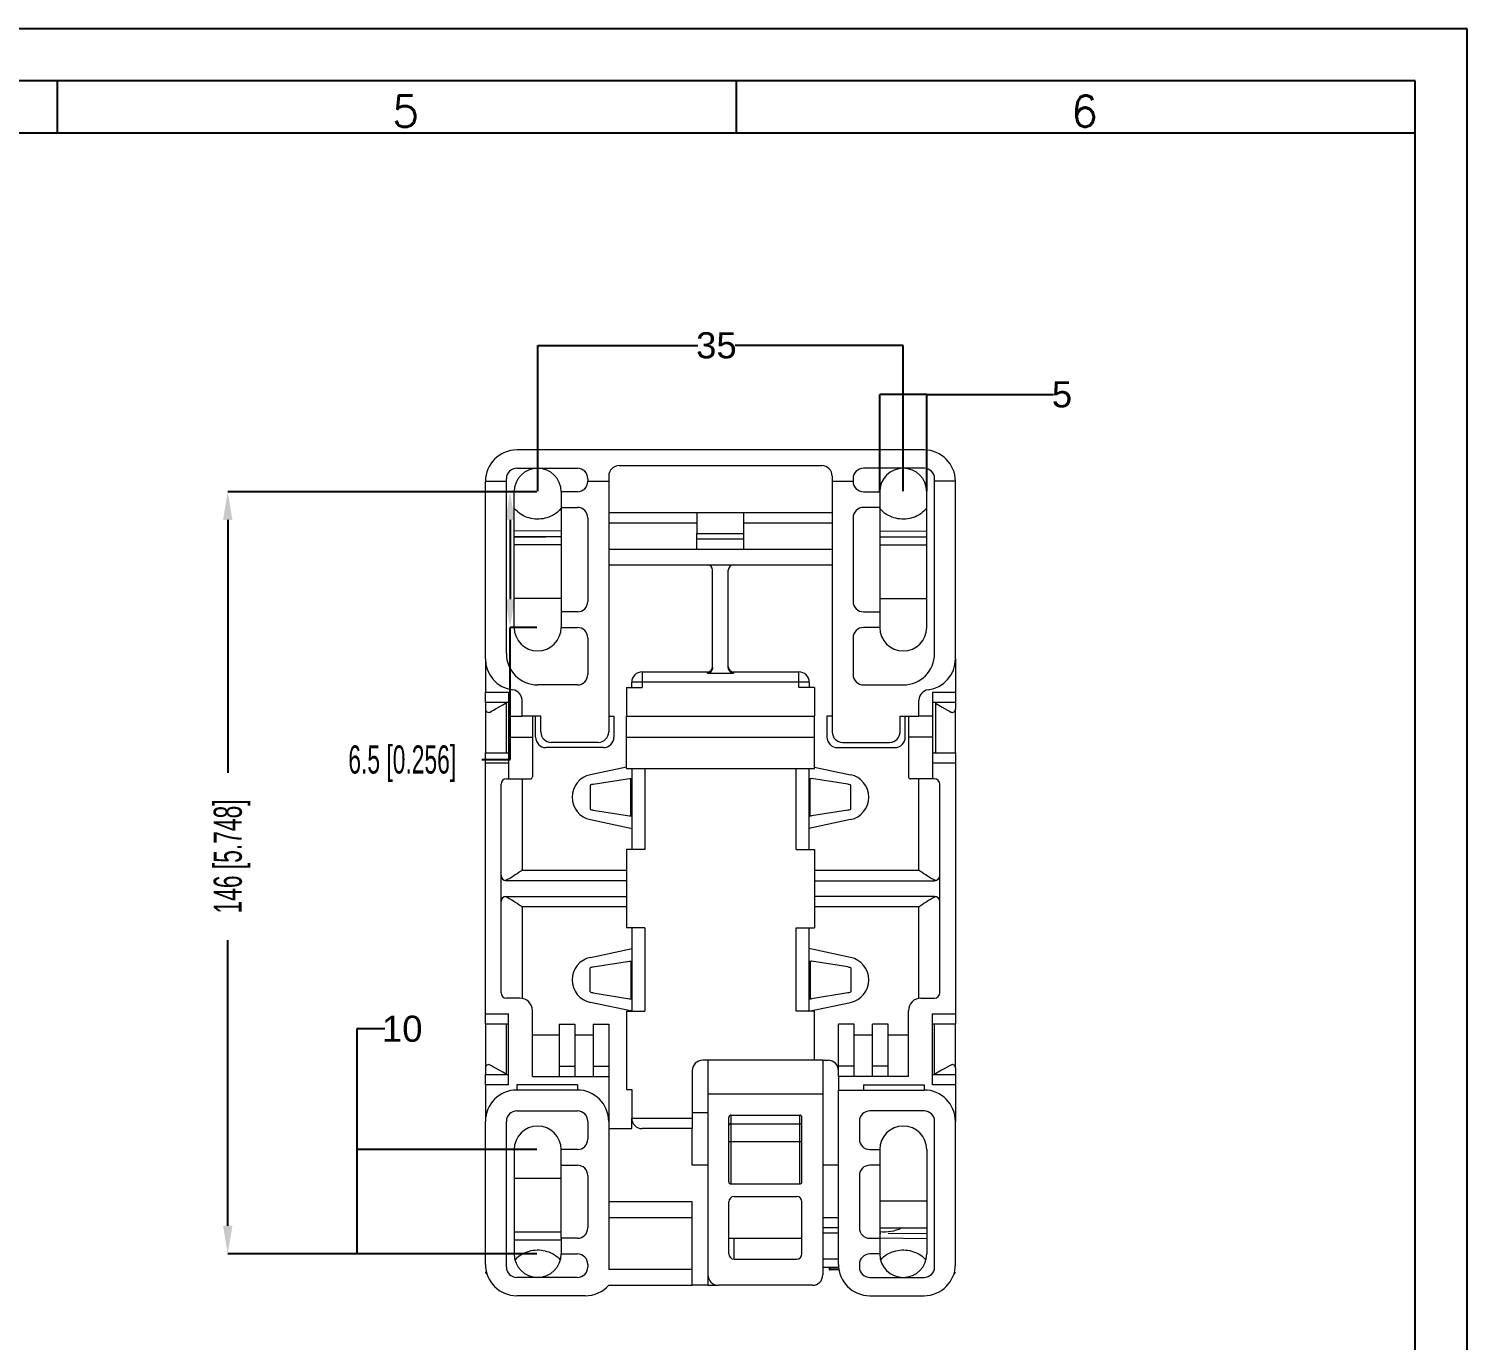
# Model space of a CAD drawing. Header units: millimetres. Extents: x -829 to 2887, y -460 to 1788.
# Drawn here: x 2127.1 to 2264.8, y 1658.5 to 1784.1 of the extents above; entities that cross this region are included whole.
import ezdxf

# ---------------------------------------------------------------- set-up
doc = ezdxf.new("R2010")
doc.units = ezdxf.units.MM
doc.layers.add('FORMATO', color=7, linetype='Continuous')
doc.styles.add('SLDTEXTSTYLE0', font='ROMANS')
doc.styles.add('SLDTEXTSTYLE1', font='TXT', dxfattribs={"width": 0.605})
doc.styles.get("Standard").update_dxf_attribs({"font": 'arial.ttf'})
doc.dimstyles.new('SLDDIMSTYLE0', dxfattribs={"dimtxt": 2.7, "dimasz": 2.7, "dimexe": 0, "dimexo": 0.0625, "dimgap": 0.675, "dimtad": 0, "dimdec": 1, "dimlfac": 2, "dimrnd": 1e-09, "dimzin": 12, "dimdsep": 46, "dimtxsty": 'SLDTEXTSTYLE1', "dimsah": 1, "dimcen": 0.09, "dimadec": 0, "dimazin": 3, "dimtfac": 1, "dimtdec": 1, "dimtofl": 0, "dimtmove": 0, "dimatfit": 3, "dimfxl": 1, "dimfrac": 2, "dimtolj": 1, "dimtzin": 12, "dimarcsym": 0})
doc.dimstyles.new('SLDDIMSTYLE2', dxfattribs={"dimtxt": 0, "dimasz": 2.7, "dimexe": 0, "dimexo": 0.0625, "dimgap": 0, "dimtad": 0, "dimtih": 1, "dimtoh": 1, "dimdec": 0, "dimrnd": 1e-09, "dimzin": 0, "dimdsep": 46, "dimtxsty": 'Standard', "dimblk1": 'NONE', "dimblk2": 'NONE', "dimsah": 1, "dimcen": 0.09, "dimadec": 0, "dimazin": 0, "dimtfac": 2.7, "dimtdec": 0, "dimtofl": 0, "dimtmove": 0, "dimatfit": 3, "dimldrblk": 'NONE', "dimfxl": 1, "dimfrac": 2, "dimtolj": 1, "dimtzin": 0, "dimarcsym": 0})
doc.dimstyles.new('SLDDIMSTYLE3', dxfattribs={"dimtxt": 2.7, "dimasz": 2.7, "dimexe": 0, "dimexo": 0.0625, "dimgap": 0.675, "dimtad": 0, "dimtih": 1, "dimtoh": 1, "dimdec": 1, "dimlfac": 0.5, "dimrnd": 1e-09, "dimzin": 12, "dimdsep": 46, "dimtxsty": 'SLDTEXTSTYLE1', "dimsah": 1, "dimcen": 0, "dimadec": 0, "dimazin": 3, "dimtfac": 1, "dimtdec": 1, "dimtofl": 0, "dimtmove": 0, "dimatfit": 3, "dimfxl": 1, "dimfrac": 2, "dimtolj": 1, "dimtzin": 12, "dimarcsym": 0})

# ---------------------------------------------------------------- blocks, each defined once
blk = doc.blocks.new('*D123')
at = {"color": 0, "linetype": 'Continuous', "lineweight": -2}
for p, q in [((2175.77, 1739.77), (2146.16, 1739.77)), ((2146.16, 1737.07), (2146.16, 1712.86)), ((2146.16, 1669.47), (2146.16, 1696.81)), ((2175.77, 1666.77), (2146.16, 1666.77))]:
    blk.add_line(p, q, dxfattribs=at)
at = {"color": 0}
for points in [[(2146.61, 1737.07), (2145.71, 1737.07), (2146.16, 1739.77)], [(2145.71, 1669.47), (2146.61, 1669.47), (2146.16, 1666.77)]]:
    blk.add_solid(points, dxfattribs=at)
at = {"layer": 'Defpoints', "color": 0}
for p in [(2175.84, 1739.77), (2146.16, 1666.77), (2175.84, 1666.77)]:
    blk.add_point(p, dxfattribs=at)
at = {"color": 0, "lineweight": 0, "insert": (2144.81, 1704.84), "char_height": 2.7, "attachment_point": 2, "rotation": 90, "style": 'SLDTEXTSTYLE1'}
blk.add_mtext('\\A1;146 [5.748]', dxfattribs=at)
blk = doc.blocks.new('*D124')
at = {"color": 0, "linetype": 'Continuous', "lineweight": -2}
for p, q in [((2175.84, 1739.83), (2175.84, 1753.77)), ((2175.84, 1753.77), (2191.16, 1753.77)), ((2210.84, 1753.77), (2194.75, 1753.77)), ((2210.84, 1739.83), (2210.84, 1753.77))]:
    blk.add_line(p, q, dxfattribs=at)
at = {"layer": 'Defpoints', "color": 0}
for p in [(2175.84, 1753.77), (2175.84, 1739.77), (2210.84, 1739.77)]:
    blk.add_point(p, dxfattribs=at)
at = {"color": 0, "lineweight": 0, "insert": (2192.95, 1755.05), "char_height": 2.5, "attachment_point": 2}
blk.add_mtext('\\A1;35', dxfattribs=at)
blk = doc.blocks.new('_NONE')
blk = doc.blocks.new('*D125')
at = {"color": 0, "linetype": 'Continuous', "lineweight": -2}
for p, q in [((2208.59, 1739.83), (2208.59, 1749.08)), ((2213.09, 1749.08), (2208.59, 1749.08)), ((2213.09, 1739.83), (2213.09, 1749.08)), ((2213.09, 1749.08), (2225.22, 1749.08))]:
    blk.add_line(p, q, dxfattribs=at)
at = {"layer": 'Defpoints', "color": 0}
for p in [(2208.59, 1749.08), (2208.59, 1739.77), (2213.09, 1739.77)]:
    blk.add_point(p, dxfattribs=at)
at = {"color": 0, "lineweight": 0, "insert": (2226.04, 1750.35), "char_height": 2.5, "attachment_point": 2}
blk.add_mtext('\\A1;5', dxfattribs=at)
blk = doc.blocks.new('*D126')
at = {"color": 0, "linetype": 'Continuous', "lineweight": -2}
for p, q in [((2161.21, 1688.32), (2158.51, 1688.32)), ((2158.51, 1688.32), (2158.51, 1676.77)), ((2175.77, 1676.77), (2158.51, 1676.77)), ((2158.51, 1676.77), (2158.51, 1666.77)), ((2175.77, 1666.77), (2158.51, 1666.77))]:
    blk.add_line(p, q, dxfattribs=at)
at = {"layer": 'Defpoints', "color": 0}
for p in [(2175.84, 1676.77), (2158.51, 1666.77), (2175.84, 1666.77)]:
    blk.add_point(p, dxfattribs=at)
at = {"color": 0, "lineweight": 0, "insert": (2162.87, 1689.59), "char_height": 2.5, "attachment_point": 2}
blk.add_mtext('\\A1;10', dxfattribs=at)
blk = doc.blocks.new('*D127')
at = {"color": 0, "linetype": 'Continuous', "lineweight": -2}
for p, q in [((2175.77, 1739.77), (2173.19, 1739.77)), ((2173.19, 1737.07), (2173.19, 1729.47)), ((2173.19, 1714.13), (2173.19, 1726.77)), ((2175.77, 1726.77), (2173.19, 1726.77)), ((2170.49, 1714.13), (2173.19, 1714.13))]:
    blk.add_line(p, q, dxfattribs=at)
at = {"color": 0}
for points in [[(2173.64, 1737.07), (2172.74, 1737.07), (2173.19, 1739.77)], [(2172.74, 1729.47), (2173.64, 1729.47), (2173.19, 1726.77)]]:
    blk.add_solid(points, dxfattribs=at)
at = {"layer": 'Defpoints', "color": 0}
for p in [(2175.84, 1739.77), (2173.19, 1726.77), (2175.84, 1726.77)]:
    blk.add_point(p, dxfattribs=at)
at = {"color": 0, "lineweight": 0, "insert": (2162.87, 1715.48), "char_height": 2.7, "attachment_point": 2, "style": 'SLDTEXTSTYLE1'}
blk.add_mtext('\\A1;6.5 [0.256]', dxfattribs=at)

msp = doc.modelspace()

# ---------------------------------------------------------------- linework, layer by layer
at = {"color": 7, "linetype": 'Continuous', "lineweight": 15}
for p, q in [((2212.837, 1743.77), (2173.837, 1743.77)), ((2172.837, 1740.77), (2172.837, 1741.02)), ((2173.837, 1742.02), (2179.637, 1742.02)), ((2180.637, 1741.02), (2180.637, 1740.77)), ((2182.637, 1741.27), (2182.637, 1740.77)), ((2183.637, 1742.27), (2203.037, 1742.27)), ((2204.037, 1741.27), (2204.037, 1740.77)), ((2206.037, 1741.02), (2206.037, 1740.77)), ((2212.837, 1742.02), (2207.037, 1742.02)), ((2213.837, 1740.77), (2213.837, 1741.02)), ((2170.837, 1740.77), (2172.837, 1740.77)), ((2170.837, 1723.77), (2170.837, 1740.77)), ((2172.837, 1724.27), (2172.837, 1740.77)), ((2173.587, 1726.77), (2173.587, 1739.77)), ((2178.087, 1739.77), (2178.087, 1738.27)), ((2179.637, 1739.77), (2178.087, 1739.77)), ((2180.637, 1740.77), (2182.637, 1740.77)), ((2182.637, 1740.77), (2182.637, 1716.77)), ((2204.037, 1740.77), (2206.037, 1740.77)), ((2204.037, 1740.77), (2204.037, 1716.77)), ((2207.037, 1739.77), (2208.587, 1739.77)), ((2208.587, 1739.77), (2208.587, 1738.27)), ((2213.087, 1726.77), (2213.087, 1739.77)), ((2215.837, 1740.77), (2213.837, 1740.77)), ((2213.837, 1724.27), (2213.837, 1740.77)), ((2215.837, 1723.77), (2215.837, 1740.77)), ((2178.087, 1738.27), (2179.637, 1738.27)), ((2178.087, 1738.27), (2178.087, 1728.27)), ((2208.587, 1738.27), (2207.037, 1738.27)), ((2208.587, 1738.27), (2208.587, 1728.27)), ((2180.637, 1737.27), (2180.637, 1729.27)), ((2182.637, 1737.77), (2204.037, 1737.77)), ((2191.087, 1736.77), (2182.637, 1736.77)), ((2191.087, 1737.77), (2191.087, 1735.77)), ((2195.587, 1735.77), (2195.587, 1737.77)), ((2204.037, 1736.77), (2195.587, 1736.77)), ((2206.037, 1737.27), (2206.037, 1729.27)), ((2173.555, 1735.468), (2176.623, 1735.438)), ((2178.087, 1735.999), (2173.587, 1736.038)), ((2178.087, 1735.438), (2173.587, 1735.438)), ((2191.087, 1735.77), (2195.587, 1735.77)), ((2191.087, 1734.27), (2191.087, 1735.77)), ((2195.587, 1734.27), (2195.587, 1735.77)), ((2208.587, 1735.996), (2213.087, 1736.029)), ((2208.587, 1735.438), (2213.087, 1735.438)), ((2209.746, 1735.438), (2213.117, 1735.471)), ((2182.637, 1734.27), (2204.037, 1734.27)), ((2191.087, 1735.27), (2195.587, 1735.27)), ((2182.637, 1732.77), (2204.037, 1732.77)), ((2192.587, 1722.934), (2192.587, 1732.27)), ((2194.087, 1722.934), (2194.087, 1732.27)), ((2178.087, 1728.27), (2178.087, 1726.77)), ((2179.637, 1728.27), (2178.087, 1728.27)), ((2207.037, 1728.27), (2208.587, 1728.27)), ((2208.587, 1728.27), (2208.587, 1726.77)), ((2178.087, 1726.77), (2179.637, 1726.77)), ((2180.637, 1725.77), (2180.637, 1722.27)), ((2206.037, 1725.77), (2206.037, 1722.27)), ((2208.587, 1726.77), (2207.037, 1726.77)), ((2170.837, 1723.77), (2170.837, 1720.57)), ((2215.837, 1723.77), (2215.837, 1720.57)), ((2185.837, 1722.52), (2185.837, 1721.52)), ((2185.837, 1722.52), (2192.087, 1722.52)), ((2192.087, 1722.386), (2192.087, 1722.52)), ((2192.087, 1722.386), (2194.587, 1722.386)), ((2194.587, 1722.52), (2194.587, 1722.386)), ((2194.587, 1722.52), (2200.837, 1722.52)), ((2200.837, 1721.52), (2200.837, 1722.52)), ((2170.837, 1720.57), (2173.037, 1720.57)), ((2170.837, 1719.57), (2170.837, 1720.57)), ((2173.037, 1720.57), (2173.037, 1718.27)), ((2179.637, 1721.27), (2175.837, 1721.27)), ((2184.337, 1721.02), (2185.837, 1721.02)), ((2184.337, 1721.02), (2184.337, 1718.27)), ((2184.837, 1721.02), (2184.837, 1721.52)), ((2185.837, 1721.52), (2184.837, 1721.52)), ((2185.837, 1721.52), (2185.837, 1721.02)), ((2200.837, 1721.52), (2185.837, 1721.52)), ((2200.837, 1721.02), (2200.837, 1721.52)), ((2201.837, 1721.52), (2200.837, 1721.52)), ((2202.337, 1721.02), (2200.837, 1721.02)), ((2201.837, 1721.52), (2201.837, 1721.02)), ((2202.337, 1721.02), (2202.337, 1718.27)), ((2207.037, 1721.27), (2210.837, 1721.27)), ((2213.637, 1720.57), (2215.837, 1720.57)), ((2213.637, 1720.57), (2213.637, 1718.27)), ((2215.837, 1720.57), (2215.837, 1719.57)), ((2173.037, 1719.57), (2170.837, 1719.57)), ((2170.837, 1719.57), (2170.837, 1718.935)), ((2170.837, 1718.935), (2170.837, 1714.77)), ((2172.837, 1714.77), (2172.837, 1719.57)), ((2174.337, 1718.27), (2174.337, 1719.801)), ((2212.337, 1718.27), (2212.337, 1719.801)), ((2215.837, 1719.57), (2213.637, 1719.57)), ((2213.932, 1719.57), (2213.913, 1714.77)), ((2215.837, 1719.57), (2215.837, 1718.935)), ((2215.837, 1714.77), (2215.837, 1718.935)), ((2173.037, 1718.27), (2174.337, 1718.27)), ((2173.037, 1718.27), (2173.037, 1716.27)), ((2176.137, 1718.27), (2174.337, 1718.27)), ((2175.337, 1718.27), (2175.337, 1716.27)), ((2175.637, 1716.27), (2175.637, 1718.27)), ((2176.137, 1716.77), (2176.137, 1718.27)), ((2182.637, 1718.27), (2183.137, 1718.27)), ((2183.137, 1718.27), (2183.137, 1716.27)), ((2184.337, 1718.27), (2202.337, 1718.27)), ((2184.337, 1716.27), (2184.337, 1718.27)), ((2202.337, 1716.27), (2202.337, 1718.27)), ((2204.037, 1718.27), (2203.537, 1718.27)), ((2203.537, 1718.27), (2203.537, 1716.27)), ((2210.537, 1718.27), (2212.337, 1718.27)), ((2210.537, 1716.77), (2210.537, 1718.27)), ((2211.037, 1716.27), (2211.037, 1718.27)), ((2211.337, 1718.27), (2211.337, 1716.27)), ((2213.637, 1718.27), (2212.337, 1718.27)), ((2213.637, 1718.27), (2213.637, 1716.27)), ((2173.037, 1716.27), (2175.337, 1716.27)), ((2173.037, 1716.27), (2173.037, 1712.27)), ((2175.337, 1716.27), (2175.337, 1712.47)), ((2184.337, 1716.27), (2202.337, 1716.27)), ((2184.337, 1713.27), (2184.337, 1716.27)), ((2202.337, 1713.27), (2202.337, 1716.27)), ((2213.637, 1716.27), (2211.337, 1716.27)), ((2211.337, 1716.27), (2211.337, 1712.47)), ((2213.637, 1716.27), (2213.637, 1712.27)), ((2170.837, 1714.77), (2173.037, 1714.77)), ((2170.837, 1713.77), (2170.837, 1714.77)), ((2182.137, 1715.27), (2176.637, 1715.27)), ((2181.637, 1715.77), (2177.137, 1715.77)), ((2204.537, 1715.27), (2210.037, 1715.27)), ((2205.037, 1715.77), (2209.537, 1715.77)), ((2213.637, 1714.77), (2215.837, 1714.77)), ((2215.837, 1714.77), (2215.837, 1713.77)), ((2173.037, 1713.77), (2170.837, 1713.77)), ((2170.837, 1689.77), (2170.837, 1713.77)), ((2184.337, 1713.403), (2180.881, 1712.672)), ((2202.337, 1713.403), (2205.792, 1712.672)), ((2215.837, 1713.77), (2213.637, 1713.77)), ((2215.837, 1713.77), (2215.837, 1689.77)), ((2172.837, 1712.27), (2173.037, 1712.27)), ((2173.037, 1712.27), (2175.137, 1712.27)), ((2174.337, 1712.27), (2174.337, 1703.52)), ((2181.151, 1711.755), (2184.629, 1712.32)), ((2184.337, 1713.27), (2202.337, 1713.27)), ((2184.629, 1712.32), (2184.745, 1712.32)), ((2184.745, 1708.72), (2184.745, 1712.32)), ((2184.745, 1712.32), (2184.887, 1712.32)), ((2184.887, 1705.52), (2184.887, 1713.27)), ((2186.087, 1713.27), (2186.087, 1705.52)), ((2200.587, 1705.52), (2200.587, 1713.27)), ((2201.787, 1713.27), (2201.787, 1705.52)), ((2201.787, 1712.32), (2201.928, 1712.32)), ((2201.928, 1708.72), (2201.928, 1712.32)), ((2201.928, 1712.32), (2202.044, 1712.32)), ((2205.522, 1711.755), (2202.044, 1712.32)), ((2213.637, 1712.27), (2211.537, 1712.27)), ((2212.337, 1703.52), (2212.337, 1712.27)), ((2213.837, 1712.27), (2213.637, 1712.27)), ((2172.337, 1691.77), (2172.337, 1711.77)), ((2180.848, 1711.661), (2180.848, 1709.378)), ((2205.826, 1709.378), (2205.826, 1711.661)), ((2214.337, 1691.77), (2214.337, 1711.77)), ((2181.151, 1709.284), (2184.629, 1708.72)), ((2205.522, 1709.284), (2202.044, 1708.72)), ((2180.881, 1708.367), (2184.887, 1707.52)), ((2184.629, 1708.72), (2184.745, 1708.72)), ((2184.745, 1708.72), (2184.887, 1708.72)), ((2201.787, 1708.72), (2201.928, 1708.72)), ((2205.792, 1708.367), (2201.787, 1707.52)), ((2201.928, 1708.72), (2202.044, 1708.72)), ((2184.337, 1705.52), (2184.337, 1698.02)), ((2186.087, 1705.52), (2184.337, 1705.52)), ((2200.587, 1705.52), (2202.337, 1705.52)), ((2202.337, 1705.52), (2202.337, 1698.02)), ((2184.337, 1702.52), (2172.837, 1702.52)), ((2174.337, 1703.52), (2184.337, 1703.52)), ((2202.337, 1703.52), (2212.337, 1703.52)), ((2202.337, 1702.52), (2213.837, 1702.52)), ((2172.837, 1701.02), (2184.337, 1701.02)), ((2213.837, 1701.02), (2202.337, 1701.02)), ((2174.337, 1700.02), (2174.337, 1691.253)), ((2184.337, 1700.02), (2174.337, 1700.02)), ((2212.337, 1700.02), (2202.337, 1700.02)), ((2212.337, 1691.253), (2212.337, 1700.02)), ((2186.087, 1698.02), (2184.337, 1698.02)), ((2184.887, 1690.02), (2184.887, 1698.02)), ((2186.087, 1698.02), (2186.087, 1690.02)), ((2200.587, 1698.02), (2202.337, 1698.02)), ((2200.587, 1690.02), (2200.587, 1698.02)), ((2201.787, 1698.02), (2201.787, 1690.02)), ((2180.881, 1695.172), (2184.887, 1696.02)), ((2205.792, 1695.172), (2201.787, 1696.02)), ((2180.848, 1691.878), (2180.848, 1694.161)), ((2181.151, 1694.255), (2184.629, 1694.82)), ((2184.629, 1694.82), (2184.745, 1694.82)), ((2184.745, 1694.82), (2184.745, 1691.22)), ((2184.745, 1694.82), (2184.887, 1694.82)), ((2201.787, 1694.82), (2201.928, 1694.82)), ((2201.928, 1694.82), (2201.928, 1691.22)), ((2201.928, 1694.82), (2202.044, 1694.82)), ((2205.522, 1694.255), (2202.044, 1694.82)), ((2205.826, 1694.161), (2205.826, 1691.878)), ((2181.151, 1691.785), (2184.629, 1691.22)), ((2205.522, 1691.785), (2202.044, 1691.22)), ((2174.137, 1691.27), (2172.837, 1691.27)), ((2175.337, 1683.77), (2175.337, 1690.07)), ((2184.887, 1690.02), (2180.881, 1690.867)), ((2184.337, 1690.02), (2184.337, 1682.52)), ((2184.337, 1690.02), (2186.087, 1690.02)), ((2184.629, 1691.22), (2184.745, 1691.22)), ((2184.745, 1691.22), (2184.887, 1691.22)), ((2202.337, 1690.02), (2200.587, 1690.02)), ((2201.787, 1691.22), (2201.928, 1691.22)), ((2201.787, 1690.02), (2205.792, 1690.867)), ((2201.928, 1691.22), (2202.044, 1691.22)), ((2202.337, 1685.32), (2202.337, 1690.02)), ((2211.337, 1683.77), (2211.337, 1690.07)), ((2212.537, 1691.27), (2213.837, 1691.27)), ((2170.837, 1689.77), (2173.037, 1689.77)), ((2170.837, 1688.77), (2170.837, 1689.77)), ((2173.037, 1688.77), (2170.837, 1688.77)), ((2170.837, 1688.77), (2170.837, 1684.605)), ((2172.837, 1683.97), (2172.837, 1688.77)), ((2173.037, 1682.97), (2173.037, 1689.77)), ((2177.887, 1688.77), (2179.387, 1688.77)), ((2177.887, 1688.77), (2177.887, 1684.77)), ((2179.387, 1688.77), (2179.387, 1684.77)), ((2181.137, 1688.77), (2182.637, 1688.77)), ((2181.137, 1688.77), (2181.137, 1684.77)), ((2182.637, 1688.77), (2182.637, 1684.77)), ((2206.137, 1688.77), (2204.637, 1688.77)), ((2204.637, 1684.77), (2204.637, 1688.77)), ((2206.137, 1684.77), (2206.137, 1688.77)), ((2209.387, 1688.77), (2207.887, 1688.77)), ((2207.887, 1684.77), (2207.887, 1688.77)), ((2209.387, 1684.77), (2209.387, 1688.77)), ((2213.637, 1689.77), (2215.837, 1689.77)), ((2213.637, 1682.97), (2213.637, 1689.77)), ((2215.837, 1688.77), (2213.637, 1688.77)), ((2213.81, 1688.77), (2213.791, 1683.97)), ((2215.837, 1689.77), (2215.837, 1688.77)), ((2215.837, 1684.605), (2215.837, 1688.77)), ((2175.337, 1687.77), (2177.887, 1687.77)), ((2179.387, 1687.77), (2181.137, 1687.77)), ((2206.137, 1687.77), (2207.887, 1687.77)), ((2209.387, 1687.77), (2211.337, 1687.77)), ((2170.837, 1684.605), (2170.837, 1683.97)), ((2177.887, 1684.77), (2177.887, 1683.77)), ((2177.887, 1684.77), (2179.387, 1684.77)), ((2179.387, 1684.77), (2179.387, 1683.77)), ((2181.137, 1684.77), (2182.637, 1684.77)), ((2181.137, 1684.77), (2181.137, 1683.77)), ((2182.637, 1684.77), (2182.637, 1683.77)), ((2192.137, 1685.32), (2191.637, 1685.32)), ((2203.137, 1685.32), (2192.137, 1685.32)), ((2192.137, 1685.32), (2192.137, 1682.07)), ((2203.137, 1685.32), (2203.137, 1682.07)), ((2203.137, 1685.32), (2203.637, 1685.32)), ((2206.137, 1684.77), (2204.637, 1684.77)), ((2204.637, 1683.77), (2204.637, 1684.77)), ((2206.137, 1683.77), (2206.137, 1684.77)), ((2209.387, 1684.77), (2207.887, 1684.77)), ((2207.887, 1683.77), (2207.887, 1684.77)), ((2209.387, 1683.77), (2209.387, 1684.77)), ((2215.837, 1684.605), (2215.837, 1683.97)), ((2170.837, 1683.97), (2173.037, 1683.97)), ((2170.837, 1682.97), (2170.837, 1683.97)), ((2175.337, 1683.77), (2182.637, 1683.77)), ((2182.637, 1683.77), (2182.637, 1679.47)), ((2190.637, 1684.32), (2190.637, 1679.77)), ((2211.337, 1683.77), (2204.637, 1683.77)), ((2204.637, 1683.77), (2204.637, 1682.47)), ((2213.637, 1683.97), (2215.837, 1683.97)), ((2215.837, 1683.97), (2215.837, 1682.97)), ((2173.037, 1682.97), (2170.837, 1682.97)), ((2170.837, 1682.97), (2170.837, 1679.47)), ((2179.637, 1682.97), (2173.837, 1682.97)), ((2173.837, 1682.97), (2173.837, 1682.47)), ((2179.637, 1682.47), (2173.837, 1682.47)), ((2179.637, 1682.97), (2179.637, 1682.47)), ((2184.337, 1682.52), (2184.837, 1682.52)), ((2184.837, 1682.52), (2184.837, 1679.77)), ((2192.137, 1682.07), (2192.137, 1664.77)), ((2203.137, 1682.07), (2192.137, 1682.07)), ((2203.137, 1682.07), (2203.137, 1664.77)), ((2204.637, 1665.77), (2204.637, 1682.47)), ((2204.637, 1682.47), (2207.037, 1682.47)), ((2207.037, 1682.97), (2207.037, 1682.47)), ((2207.037, 1682.97), (2212.837, 1682.97)), ((2207.037, 1682.47), (2212.837, 1682.47)), ((2212.837, 1682.97), (2212.837, 1682.47)), ((2215.837, 1682.97), (2213.637, 1682.97)), ((2215.837, 1682.97), (2215.837, 1679.47)), ((2173.837, 1680.47), (2179.637, 1680.47)), ((2212.837, 1680.47), (2207.637, 1680.47)), ((2170.837, 1665.77), (2170.837, 1679.47)), ((2172.837, 1665.52), (2172.837, 1679.47)), ((2180.637, 1679.47), (2180.637, 1677.77)), ((2182.637, 1679.47), (2182.637, 1665.27)), ((2184.837, 1679.77), (2190.637, 1679.77)), ((2184.837, 1678.77), (2184.837, 1679.77)), ((2192.137, 1680.27), (2190.637, 1680.27)), ((2190.637, 1679.77), (2190.637, 1678.77)), ((2194.137, 1673.67), (2194.137, 1679.84)), ((2194.337, 1680.07), (2200.937, 1680.07)), ((2194.337, 1680.07), (2194.337, 1679.242)), ((2194.337, 1679.242), (2200.937, 1679.242)), ((2194.337, 1679.242), (2194.337, 1677.497)), ((2200.937, 1679.242), (2200.937, 1680.07)), ((2200.937, 1677.497), (2200.937, 1679.242)), ((2201.137, 1673.67), (2201.137, 1679.84)), ((2206.637, 1679.47), (2206.637, 1677.77)), ((2213.837, 1665.52), (2213.837, 1679.47)), ((2215.837, 1665.77), (2215.837, 1679.47)), ((2182.637, 1678.77), (2184.837, 1678.77)), ((2190.637, 1678.77), (2185.837, 1678.77)), ((2190.637, 1675.27), (2190.637, 1678.77)), ((2173.587, 1676.77), (2173.587, 1666.77)), ((2179.637, 1676.77), (2178.087, 1676.77)), ((2178.087, 1675.27), (2178.087, 1676.77)), ((2194.337, 1677.497), (2194.137, 1677.497)), ((2200.937, 1677.497), (2194.337, 1677.497)), ((2194.337, 1677.497), (2194.337, 1673.47)), ((2201.137, 1677.497), (2200.937, 1677.497)), ((2200.937, 1673.47), (2200.937, 1677.497)), ((2207.637, 1676.77), (2208.587, 1676.77)), ((2208.587, 1676.77), (2208.587, 1675.27)), ((2213.087, 1676.77), (2213.087, 1666.77)), ((2178.087, 1675.27), (2179.637, 1675.27)), ((2178.087, 1668.27), (2178.087, 1675.27)), ((2192.137, 1675.27), (2190.637, 1675.27)), ((2204.637, 1675.27), (2203.137, 1675.27)), ((2208.587, 1675.27), (2207.637, 1675.27)), ((2208.587, 1675.27), (2208.587, 1668.27)), ((2180.637, 1674.27), (2180.637, 1669.27)), ((2194.337, 1673.47), (2200.937, 1673.47)), ((2206.637, 1674.27), (2206.637, 1669.27)), ((2194.637, 1672.27), (2200.637, 1672.27)), ((2190.637, 1671.77), (2182.637, 1671.77)), ((2190.637, 1670.27), (2190.637, 1671.77)), ((2194.137, 1666.77), (2194.137, 1671.77)), ((2201.137, 1666.77), (2201.137, 1671.77)), ((2182.637, 1670.27), (2190.637, 1670.27)), ((2190.637, 1665.27), (2190.637, 1670.27)), ((2178.087, 1668.102), (2173.587, 1668.102)), ((2179.637, 1668.27), (2178.087, 1668.27)), ((2178.087, 1668.27), (2178.087, 1666.77)), ((2194.137, 1668.27), (2201.137, 1668.27)), ((2194.637, 1666.27), (2194.637, 1668.27)), ((2204.637, 1669.27), (2203.137, 1669.27)), ((2207.637, 1668.27), (2208.587, 1668.27)), ((2208.587, 1669.27), (2213.087, 1669.27)), ((2208.704, 1668.743), (2208.587, 1668.744)), ((2208.587, 1668.302), (2213.087, 1668.262)), ((2208.587, 1668.27), (2208.587, 1666.77)), ((2213.087, 1668.698), (2209.406, 1668.736)), ((2178.087, 1666.77), (2179.637, 1666.77)), ((2208.587, 1666.77), (2207.637, 1666.77)), ((2180.637, 1665.77), (2180.637, 1665.52)), ((2190.637, 1665.27), (2182.637, 1665.27)), ((2190.637, 1663.77), (2190.637, 1665.27)), ((2194.637, 1666.27), (2200.637, 1666.27)), ((2203.137, 1665.52), (2204.647, 1665.52)), ((2203.734, 1665.52), (2203.734, 1665.259)), ((2203.734, 1665.259), (2203.784, 1665.259)), ((2203.784, 1665.52), (2203.784, 1665.259)), ((2203.829, 1665.44), (2203.784, 1665.259)), ((2204.68, 1665.259), (2203.784, 1665.259)), ((2206.637, 1665.77), (2206.637, 1665.52)), ((2179.637, 1664.52), (2173.837, 1664.52)), ((2182.637, 1663.77), (2190.637, 1663.77)), ((2192.137, 1663.77), (2190.637, 1663.77)), ((2192.137, 1664.77), (2192.137, 1663.77)), ((2192.137, 1663.77), (2193.137, 1663.77)), ((2202.137, 1663.77), (2193.137, 1663.77)), ((2207.637, 1664.52), (2212.837, 1664.52)), ((2180.401, 1662.77), (2173.837, 1662.77)), ((2207.637, 1662.77), (2212.837, 1662.77))]:
    msp.add_line(p, q, dxfattribs=at)
at = {"color": 8, "linetype": 'Continuous', "lineweight": 15}
for p, q in [((2178.087, 1734.679), (2173.587, 1734.679)), ((2208.587, 1734.679), (2213.087, 1734.679)), ((2178.087, 1729.558), (2173.587, 1729.558)), ((2208.587, 1729.558), (2213.087, 1729.558)), ((2178.087, 1673.981), (2173.587, 1673.981)), ((2208.587, 1671.87), (2213.087, 1671.87)), ((2203.137, 1670.27), (2204.637, 1670.27)), ((2178.087, 1668.86), (2173.587, 1668.86)), ((2204.637, 1668.77), (2203.137, 1668.77)), ((2204.637, 1666.27), (2203.137, 1666.27)), ((2203.829, 1665.44), (2204.655, 1665.44))]:
    msp.add_line(p, q, dxfattribs=at)
at = {"color": 7, "linetype": 'Continuous', "lineweight": 15, "flags": 128}
for points in [[(2171.287, 1718.675), (2171.419, 1718.751), (2171.615, 1718.864), (2171.866, 1719.009), (2172.161, 1719.18), (2172.49, 1719.369), (2172.837, 1719.57)], [(2213.932, 1719.515), (2214.26, 1719.325), (2214.568, 1719.147), (2214.844, 1718.988), (2215.078, 1718.853), (2215.261, 1718.747), (2215.387, 1718.675)], [(2172.837, 1683.97), (2172.49, 1684.17), (2172.161, 1684.359), (2171.866, 1684.53), (2171.615, 1684.675), (2171.419, 1684.788), (2171.287, 1684.865)], [(2215.387, 1684.865), (2215.254, 1684.788), (2215.058, 1684.675), (2214.807, 1684.53), (2214.512, 1684.359), (2214.184, 1684.17), (2213.837, 1683.97)]]:
    msp.add_lwpolyline(points, dxfattribs=at)
at = {"color": 7, "linetype": 'Continuous', "lineweight": 15}
for centre, radius, start, end in [((2173.837, 1740.77), 3, 90, 180), ((2212.837, 1740.77), 3, 0, 90), ((2173.837, 1741.02), 1, 90, 180), ((2175.837, 1739.77), 2.25, 90, 180), ((2175.837, 1739.77), 2.25, 0, 90), ((2179.637, 1741.02), 1, 0, 90), ((2183.637, 1741.27), 1, 90, 180), ((2203.037, 1741.27), 1, 0, 90), ((2207.037, 1741.02), 1, 90, 180), ((2210.837, 1739.77), 2.25, 90, 180), ((2210.837, 1739.77), 2.25, 0, 90), ((2212.837, 1741.02), 1, 0, 90), ((2179.637, 1740.77), 1, 270, 0), ((2207.037, 1740.77), 1, 180, 270), ((2179.637, 1737.27), 1, 0, 90), ((2207.037, 1737.27), 1, 90, 180), ((2192.087, 1732.27), 0.5, 0, 90), ((2194.587, 1732.27), 0.5, 90, 180), ((2179.637, 1729.27), 1, 270, 0), ((2207.037, 1729.27), 1, 180, 270), ((2175.837, 1726.77), 2.25, 180, 0), ((2179.637, 1725.77), 1, 0, 90), ((2207.037, 1725.77), 1, 90, 180), ((2210.837, 1726.77), 2.25, 180, 0), ((2173.837, 1723.77), 3, 180, 262.81924), ((2175.837, 1724.27), 3, 180, 270), ((2192.087, 1723.02), 0.5, 270, 0), ((2194.587, 1723.02), 0.5, 180, 270), ((2210.837, 1724.27), 3, 270, 0), ((2212.837, 1723.77), 3, 277.18076, 0), ((2179.637, 1722.27), 1, 270, 0), ((2185.837, 1721.52), 1, 90, 180), ((2200.837, 1721.52), 1, 0, 90), ((2207.037, 1722.27), 1, 180, 270), ((2173.337, 1719.801), 1, 0, 82.81924), ((2213.337, 1719.801), 1, 97.18076, 180), ((2176.637, 1716.27), 1, 180, 270), ((2177.137, 1716.77), 1, 180, 270), ((2181.637, 1716.77), 1, 270, 0), ((2182.137, 1716.27), 1, 270, 0), ((2204.537, 1716.27), 1, 180, 270), ((2205.037, 1716.77), 1, 180, 270), ((2209.537, 1716.77), 1, 270, 0), ((2210.037, 1716.27), 1, 270, 0), ((2172.837, 1711.77), 0.5, 90, 180), ((2175.137, 1712.47), 0.2, 270, 0), ((2181.337, 1710.52), 2.2, 101.94902, 258.05098), ((2205.337, 1710.52), 2.2, 281.94902, 78.05098), ((2211.537, 1712.47), 0.2, 180, 270), ((2213.837, 1711.77), 0.5, 0, 90), ((2172.837, 1703.02), 0.5, 180, 270), ((2213.837, 1703.02), 0.5, 270, 0), ((2172.837, 1700.52), 0.5, 90, 180), ((2213.837, 1700.52), 0.5, 0, 90), ((2181.337, 1693.02), 2.2, 101.94902, 258.05098), ((2205.337, 1693.02), 2.2, 281.94902, 78.05098), ((2172.837, 1691.77), 0.5, 180, 270), ((2213.837, 1691.77), 0.5, 270, 0), ((2174.137, 1690.07), 1.2, 0, 90), ((2212.537, 1690.07), 1.2, 90, 180), ((2191.637, 1684.32), 1, 90, 180), ((2203.637, 1684.32), 1, 0, 90), ((2173.837, 1679.47), 3, 90, 180), ((2179.637, 1679.47), 3, 0, 90), ((2212.837, 1679.47), 3, 0, 90), ((2173.837, 1679.47), 1, 90, 180), ((2179.637, 1679.47), 1, 0, 90), ((2207.637, 1679.47), 1, 90, 180), ((2212.837, 1679.47), 1, 0, 90), ((2175.837, 1676.77), 2.25, 0, 180), ((2185.837, 1679.77), 1, 180, 270), ((2194.325, 1679.054), 0.189, 86.37123, 175.83938), ((2200.949, 1679.054), 0.189, 4.16046, 93.62882), ((2210.837, 1676.77), 2.25, 0, 180), ((2179.637, 1677.77), 1, 270, 0), ((2207.637, 1677.77), 1, 180, 270), ((2179.637, 1674.27), 1, 0, 90), ((2207.637, 1674.27), 1, 90, 180), ((2194.337, 1673.67), 0.2, 180, 270), ((2200.937, 1673.67), 0.2, 270, 0), ((2194.637, 1671.77), 0.5, 90, 180), ((2200.637, 1671.77), 0.5, 0, 90), ((2179.637, 1669.27), 1, 270, 0), ((2207.637, 1669.27), 1, 180, 270), ((2209.087, 1672.449), 3.557, 261.91517, 296.6261), ((2175.837, 1666.77), 2.25, 180, 270), ((2175.837, 1666.77), 2.25, 270, 0), ((2179.637, 1665.77), 1, 0, 90), ((2194.637, 1666.77), 0.5, 180, 270), ((2200.637, 1666.77), 0.5, 270, 0), ((2207.637, 1665.77), 1, 90, 180), ((2210.837, 1666.77), 2.25, 180, 270), ((2210.837, 1666.77), 2.25, 270, 0), ((2173.837, 1665.77), 3, 180, 270), ((2173.837, 1665.52), 1, 180, 270), ((2179.637, 1665.52), 1, 270, 0), ((2207.637, 1665.77), 3, 180, 270), ((2207.637, 1665.52), 1, 180, 270), ((2212.837, 1665.77), 3, 270, 0), ((2212.837, 1665.52), 1, 270, 0), ((2171.137, 1665.07), 0.3, 180, 242.06417), ((2180.401, 1665.77), 3, 270, 318.18969), ((2193.137, 1664.77), 1, 180, 270), ((2202.137, 1664.77), 1, 270, 0), ((2215.537, 1665.07), 0.3, 297.93583, 0)]:
    msp.add_arc(centre, radius, start, end, dxfattribs=at)
for centre, major_axis, ratio, start_param, end_param in [((2181.335, 1710.52), (0, 1.25), 0.9588935, 0.1544752, 0.4190848), ((2205.338, 1710.52), (0, 1.25), 0.9588935, 5.8641005, 6.1287101), ((2181.335, 1710.52), (0, 1.25), 0.9588935, 2.7225078, 2.9871175), ((2205.338, 1710.52), (0, 1.25), 0.9588935, 3.2960678, 3.5606775), ((2181.335, 1693.02), (0, 1.25), 0.9588935, 0.1544752, 0.4190848), ((2205.338, 1693.02), (0, 1.25), 0.9588935, 5.8641005, 6.1287101), ((2181.335, 1693.02), (0, 1.25), 0.9588935, 2.7225078, 2.9871175), ((2205.338, 1693.02), (0, 1.25), 0.9588935, 3.2960678, 3.5606775), ((2194.337, 1679.84), (0, -0.229), 0.872506, 3.1415927, 4.712389), ((2200.937, 1679.84), (0, 0.229), 0.872506, 4.712389, 6.2831853)]:
    msp.add_ellipse(centre, major_axis=major_axis, ratio=ratio, start_param=start_param, end_param=end_param, dxfattribs=at)
for points, knots in [([(2178.087, 1738.193), (2177.973, 1738.063), (2177.692, 1737.739), (2177.093, 1737.389), (2176.36, 1737.157), (2175.587, 1737.122), (2174.834, 1737.285), (2174.136, 1737.624), (2173.77, 1737.982), (2173.587, 1738.161)], [0, 0, 0, 0, 0.1011865, 0.2509888, 0.4007908, 0.5505932, 0.7003955, 0.8501977, 1, 1, 1, 1]), ([(2213.087, 1738.161), (2212.904, 1737.982), (2212.538, 1737.624), (2211.839, 1737.285), (2211.086, 1737.122), (2210.313, 1737.157), (2209.58, 1737.389), (2208.981, 1737.739), (2208.7, 1738.063), (2208.587, 1738.193)], [0, 0, 0, 0, 0.1498023, 0.2996045, 0.4494068, 0.5992092, 0.7490112, 0.8988135, 1, 1, 1, 1]), ([(2192.587, 1722.934), (2192.58, 1722.869), (2192.567, 1722.74), (2192.469, 1722.568), (2192.326, 1722.442), (2192.186, 1722.39), (2192.107, 1722.386), (2192.087, 1722.386)], [0, 0, 0, 0, 0.2359947, 0.4719069, 0.7080334, 0.926296, 1, 1, 1, 1]), ([(2194.587, 1722.386), (2194.535, 1722.391), (2194.432, 1722.402), (2194.294, 1722.484), (2194.179, 1722.607), (2194.101, 1722.763), (2194.091, 1722.879), (2194.087, 1722.934)], [0, 0, 0, 0, 0.18791892, 0.37532688, 0.5758025, 0.79979264, 1, 1, 1, 1]), ([(2170.837, 1718.935), (2170.843, 1718.89), (2170.86, 1718.779), (2170.974, 1718.666), (2171.078, 1718.635), (2171.136, 1718.635), (2171.137, 1718.635)], [0, 0, 0, 0, 0.2327977, 0.5795969, 0.9926047, 1, 1, 1, 1]), ([(2215.537, 1718.635), (2215.538, 1718.635), (2215.595, 1718.635), (2215.699, 1718.666), (2215.814, 1718.779), (2215.83, 1718.89), (2215.837, 1718.935)], [0, 0, 0, 0, 0.0073953, 0.4204031, 0.7672023, 1, 1, 1, 1]), ([(2171.137, 1718.635), (2171.138, 1718.635), (2171.189, 1718.635), (2171.238, 1718.655), (2171.287, 1718.675)], [0, 0, 0, 0, 0.0197145, 1, 1, 1, 1]), ([(2215.387, 1718.675), (2215.435, 1718.655), (2215.484, 1718.635), (2215.536, 1718.635), (2215.537, 1718.635)], [0, 0, 0, 0, 0.9802855, 1, 1, 1, 1]), ([(2174.337, 1703.52), (2174.334, 1703.518), (2174.233, 1703.446), (2173.898, 1703.21), (2173.407, 1702.874), (2172.966, 1702.615), (2172.779, 1702.555), (2172.716, 1702.534)], [0, 0, 0, 0, 0.0041738, 0.1740126, 0.5729112, 0.8561133, 1, 1, 1, 1]), ([(2213.958, 1702.534), (2213.894, 1702.555), (2213.707, 1702.615), (2213.266, 1702.874), (2212.775, 1703.21), (2212.441, 1703.446), (2212.339, 1703.518), (2212.337, 1703.52)], [0, 0, 0, 0, 0.14388667, 0.42708879, 0.82598742, 0.99582625, 1, 1, 1, 1]), ([(2172.716, 1701.005), (2172.779, 1700.984), (2172.966, 1700.924), (2173.407, 1700.665), (2173.898, 1700.33), (2174.233, 1700.093), (2174.334, 1700.021), (2174.337, 1700.02)], [0, 0, 0, 0, 0.1438865, 0.4270891, 0.8259879, 0.9958267, 1, 1, 1, 1]), ([(2212.337, 1700.02), (2212.339, 1700.021), (2212.441, 1700.093), (2212.775, 1700.33), (2213.266, 1700.665), (2213.707, 1700.924), (2213.894, 1700.984), (2213.958, 1701.005)], [0, 0, 0, 0, 0.0041733, 0.1740121, 0.5729109, 0.8561135, 1, 1, 1, 1]), ([(2171.137, 1684.905), (2171.136, 1684.905), (2171.078, 1684.905), (2170.974, 1684.873), (2170.86, 1684.76), (2170.843, 1684.649), (2170.837, 1684.605)], [0, 0, 0, 0, 0.00739531, 0.42040332, 0.76720192, 1, 1, 1, 1]), ([(2171.287, 1684.865), (2171.238, 1684.884), (2171.189, 1684.905), (2171.138, 1684.905), (2171.137, 1684.905)], [0, 0, 0, 0, 0.9802855, 1, 1, 1, 1]), ([(2215.537, 1684.905), (2215.536, 1684.905), (2215.484, 1684.905), (2215.435, 1684.884), (2215.387, 1684.865)], [0, 0, 0, 0, 0.0197145, 1, 1, 1, 1]), ([(2215.837, 1684.605), (2215.83, 1684.649), (2215.814, 1684.76), (2215.699, 1684.873), (2215.595, 1684.905), (2215.538, 1684.905), (2215.537, 1684.905)], [0, 0, 0, 0, 0.2327981, 0.5795967, 0.9926047, 1, 1, 1, 1]), ([(2173.695, 1666.235), (2173.844, 1666.38), (2174.177, 1666.702), (2174.835, 1667.015), (2175.587, 1667.179), (2176.36, 1667.144), (2177.091, 1666.91), (2177.652, 1666.591), (2177.902, 1666.308), (2177.983, 1666.216)], [0, 0, 0, 0, 0.12892786, 0.28790487, 0.4468817, 0.60585882, 0.76483542, 0.92381274, 1, 1, 1, 1]), ([(2208.69, 1666.216), (2208.771, 1666.308), (2209.021, 1666.591), (2209.582, 1666.91), (2210.313, 1667.144), (2211.087, 1667.179), (2211.838, 1667.015), (2212.496, 1666.702), (2212.829, 1666.38), (2212.978, 1666.235)], [0, 0, 0, 0, 0.07618726, 0.23516458, 0.39414118, 0.5531183, 0.71209513, 0.87107214, 1, 1, 1, 1]), ([(2203.833, 1665.52), (2203.833, 1665.518), (2203.832, 1665.456), (2203.831, 1665.448), (2203.829, 1665.44)], [0, 0, 0, 0, 0.0343514, 1, 1, 1, 1])]:
    msp.add_open_spline(points, degree=3, knots=knots, dxfattribs=at)
at = {"layer": 'FORMATO'}
for p, q in [((2264.839, 1784.113), (1844.839, 1784.113)), ((2264.839, 1487.113), (2264.839, 1784.113)), ((2259.839, 1779.113), (1869.839, 1779.113)), ((2129.839, 1779.113), (2129.839, 1774.113)), ((2194.839, 1779.113), (2194.839, 1774.113)), ((2259.839, 1774.113), (2259.839, 1779.113)), ((2259.839, 1774.113), (1869.839, 1774.113)), ((2259.839, 1492.113), (2259.839, 1774.113))]:
    msp.add_line(p, q, dxfattribs=at)

# ---------------------------------------------------------------- texts
at = {"layer": 'FORMATO', "char_height": 3, "attachment_point": 2, "style": 'SLDTEXTSTYLE0'}
for s, insert in [('5', (2163.193, 1777.71)), ('6', (2228.193, 1777.71))]:
    msp.add_mtext(s, dxfattribs=dict(at, insert=insert))

# ---------------------------------------------------------------- dimensions: what is measured, and where the dimension line sits
at = {"color": 7, "linetype": 'Continuous', "lineweight": 0}
for base, p1, p2, picture, middle in [((2175.837, 1753.77), (2210.837, 1739.77), (2175.837, 1739.77), '*D124', (2192.954, 1753.77)), ((2208.586632501, 1749.076684082), (2213.086632501, 1739.769615522), (2208.586632501, 1739.769615522), '*D125', (2226.043739282, 1749.076684082))]:
    dim = msp.add_linear_dim(base=base, p1=p1, p2=p2, dimstyle='SLDDIMSTYLE2', dxfattribs=at)
    dim.commit()
    dim.dimension.update_dxf_attribs({"geometry": picture, "text_midpoint": middle, "dimtype": 160})
for base, p1, p2, dimstyle, picture, middle in [((2146.161, 1666.77), (2175.837, 1739.77), (2175.837, 1666.77), 'SLDDIMSTYLE0', '*D123', (2146.161, 1704.835)), ((2173.191, 1726.77), (2175.837, 1739.77), (2175.837, 1726.77), 'SLDDIMSTYLE3', '*D127', (2162.873, 1714.134)), ((2158.507, 1666.77), (2175.837, 1676.77), (2175.837, 1666.77), 'SLDDIMSTYLE2', '*D126', (2162.873, 1688.316))]:
    dim = msp.add_linear_dim(base=base, p1=p1, p2=p2, angle=90, dimstyle=dimstyle, dxfattribs=at)
    dim.commit()
    dim.dimension.update_dxf_attribs({"geometry": picture, "text_midpoint": middle, "dimtype": 160})

doc.saveas('drawing.dxf')
